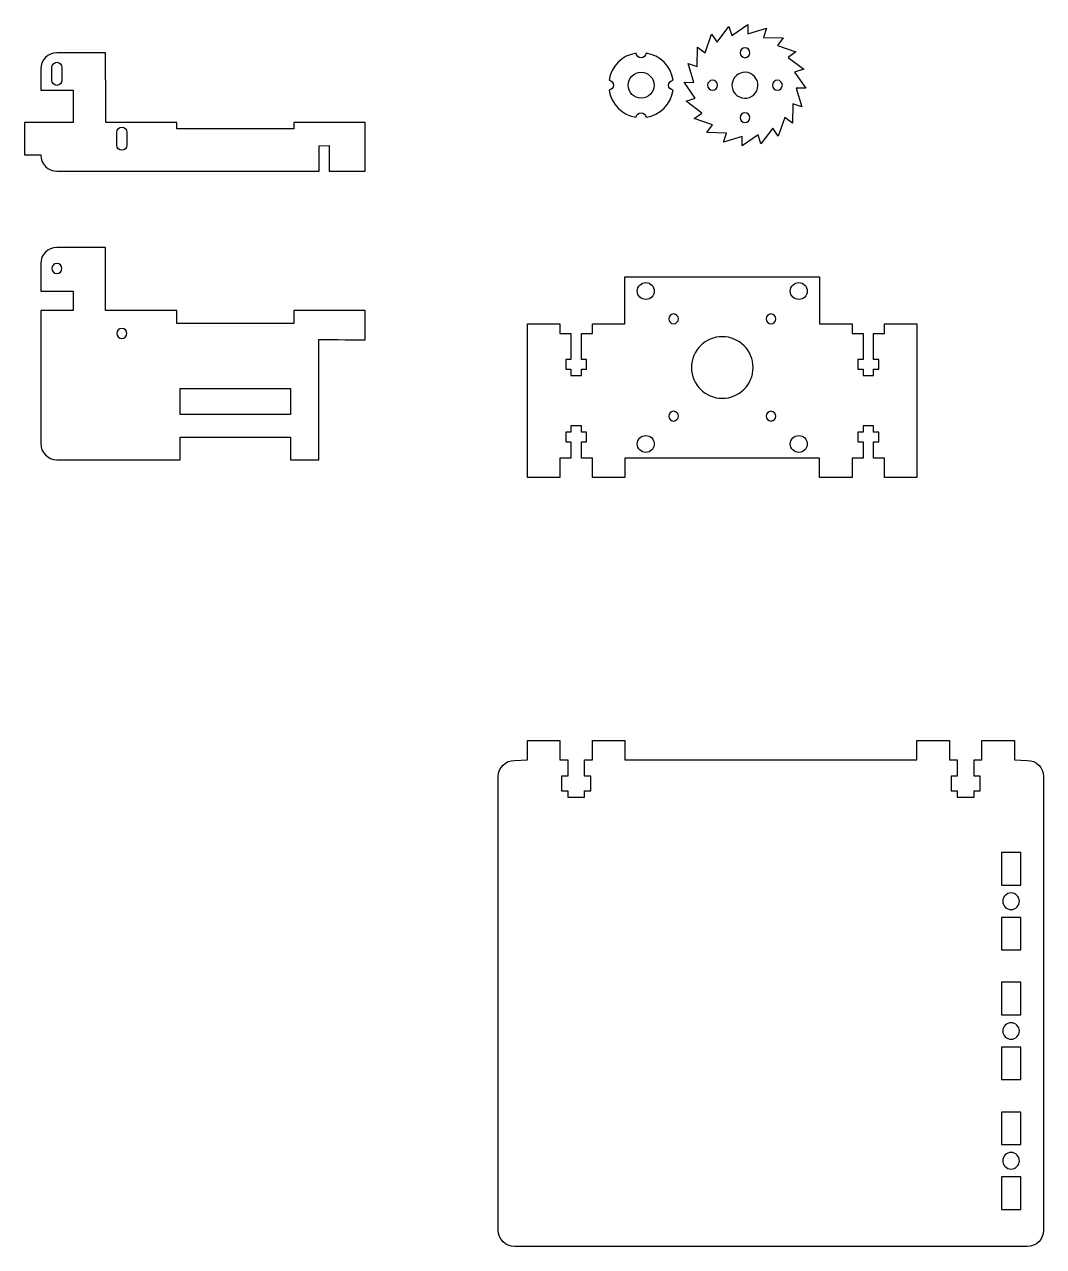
# Model space of a CAD drawing. Extents: x -1020 to 856, y -646 to 1108.
# Drawn here: x -335 to -21, y -646.5 to -269.8 of the extents above; entities that cross this region are included whole.
import ezdxf

# ---------------------------------------------------------------- set-up
doc = ezdxf.new("R2010")
doc.units = 0
doc.header["$MEASUREMENT"] = 0
doc.layers.add('LAYER_1', color=7, linetype='CONTINUOUS')

msp = doc.modelspace()

# ---------------------------------------------------------------- linework, layer by layer
at = {"layer": 'LAYER_1', "color": 250}
msp.add_ellipse((-145, -288.5), major_axis=(0, 4), ratio=1, dxfattribs=at)
at = {"layer": 'LAYER_1', "color": 114}
for centre in [(-143.57, -351.9545), (-96.43, -351.9545), (-143.57, -399.0945), (-96.43, -399.0945)]:
    msp.add_ellipse(centre, major_axis=(0, 2.605), ratio=1, dxfattribs=at)
at = {"layer": 'LAYER_1', "color": 250}
for points, knots in [([(-112.1218, -272.7064), (-112.1218, -272.7064), (-112.0955, -269.7699), (-112.0955, -269.7699), (-112.0955, -269.7699), (-112.0955, -269.7699), (-117.0453, -273.2079), (-117.0453, -273.2079), (-117.0453, -273.2079), (-117.0453, -273.2079), (-117.9277, -270.4071), (-117.9277, -270.4071), (-117.9277, -270.4071), (-117.9277, -270.4071), (-121.5728, -275.2064), (-121.5728, -275.2064), (-121.5728, -275.2064), (-121.5728, -275.2064), (-123.2775, -272.8154), (-123.2775, -272.8154), (-123.2775, -272.8154), (-123.2775, -272.8154), (-125.2611, -278.5062), (-125.2611, -278.5062), (-125.2611, -278.5062), (-125.2611, -278.5062), (-127.6213, -276.759), (-127.6213, -276.759), (-127.6213, -276.759), (-127.6213, -276.759), (-127.7492, -282.7842), (-127.7492, -282.7842), (-127.7492, -282.7842), (-127.7492, -282.7842), (-130.5339, -281.8519), (-130.5339, -281.8519), (-130.5339, -281.8519), (-130.5339, -281.8519), (-128.7936, -287.6217), (-128.7936, -287.6217), (-128.7936, -287.6217), (-128.7936, -287.6217), (-131.7301, -287.5955), (-131.7301, -287.5955), (-131.7301, -287.5955), (-131.7301, -287.5955), (-128.292, -292.5452), (-128.292, -292.5452), (-128.292, -292.5452), (-128.292, -292.5452), (-131.0929, -293.4277), (-131.0929, -293.4277), (-131.0929, -293.4277), (-131.0929, -293.4277), (-126.2935, -297.0728), (-126.2935, -297.0728), (-126.2935, -297.0728), (-126.2935, -297.0728), (-128.6846, -298.7775), (-128.6846, -298.7775), (-128.6846, -298.7775), (-128.6846, -298.7775), (-122.9938, -300.7611), (-122.9938, -300.7611), (-122.9938, -300.7611), (-122.9938, -300.7611), (-124.741, -303.1213), (-124.741, -303.1213), (-124.741, -303.1213), (-124.741, -303.1213), (-118.7158, -303.2492), (-118.7158, -303.2492), (-118.7158, -303.2492), (-118.7158, -303.2492), (-119.6481, -306.0339), (-119.6481, -306.0339), (-119.6481, -306.0339), (-119.6481, -306.0339), (-113.8783, -304.2936), (-113.8783, -304.2936), (-113.8783, -304.2936), (-113.8783, -304.2936), (-113.9045, -307.2301), (-113.9045, -307.2301), (-113.9045, -307.2301), (-113.9045, -307.2301), (-108.9548, -303.792), (-108.9548, -303.792), (-108.9548, -303.792), (-108.9548, -303.792), (-108.0723, -306.5929), (-108.0723, -306.5929), (-108.0723, -306.5929), (-108.0723, -306.5929), (-104.4272, -301.7935), (-104.4272, -301.7935), (-104.4272, -301.7935), (-104.4272, -301.7935), (-102.7225, -304.1846), (-102.7225, -304.1846), (-102.7225, -304.1846), (-102.7225, -304.1846), (-100.7389, -298.4938), (-100.7389, -298.4938), (-100.7389, -298.4938), (-100.7389, -298.4938), (-98.3787, -300.241), (-98.3787, -300.241), (-98.3787, -300.241), (-98.3787, -300.241), (-98.2508, -294.2158), (-98.2508, -294.2158), (-98.2508, -294.2158), (-98.2508, -294.2158), (-95.4661, -295.1481), (-95.4661, -295.1481), (-95.4661, -295.1481), (-95.4661, -295.1481), (-97.2064, -289.3782), (-97.2064, -289.3782), (-97.2064, -289.3782), (-97.2064, -289.3782), (-94.2699, -289.4045), (-94.2699, -289.4045), (-94.2699, -289.4045), (-94.2699, -289.4045), (-97.708, -284.4547), (-97.708, -284.4547), (-97.708, -284.4547), (-97.708, -284.4547), (-94.9071, -283.5723), (-94.9071, -283.5723), (-94.9071, -283.5723), (-94.9071, -283.5723), (-99.7065, -279.9272), (-99.7065, -279.9272), (-99.7065, -279.9272), (-99.7065, -279.9272), (-97.3154, -278.2225), (-97.3154, -278.2225), (-97.3154, -278.2225), (-97.3154, -278.2225), (-103.0062, -276.2388), (-103.0062, -276.2388), (-103.0062, -276.2388), (-103.0062, -276.2388), (-101.259, -273.8787), (-101.259, -273.8787), (-101.259, -273.8787), (-101.259, -273.8787), (-107.2842, -273.7507), (-107.2842, -273.7507), (-107.2842, -273.7507), (-107.2842, -273.7507), (-106.3519, -270.9661), (-106.3519, -270.9661), (-106.3519, -270.9661), (-106.3519, -270.9661), (-112.1218, -272.7064), (-112.1218, -272.7064)], [0, 0, 0, 0, 0.025, 0.025, 0.025, 0.025, 0.05, 0.05, 0.05, 0.05, 0.075, 0.075, 0.075, 0.075, 0.1, 0.1, 0.1, 0.1, 0.125, 0.125, 0.125, 0.125, 0.15, 0.15, 0.15, 0.15, 0.175, 0.175, 0.175, 0.175, 0.2, 0.2, 0.2, 0.2, 0.225, 0.225, 0.225, 0.225, 0.25, 0.25, 0.25, 0.25, 0.275, 0.275, 0.275, 0.275, 0.3, 0.3, 0.3, 0.3, 0.325, 0.325, 0.325, 0.325, 0.35, 0.35, 0.35, 0.35, 0.375, 0.375, 0.375, 0.375, 0.4, 0.4, 0.4, 0.4, 0.425, 0.425, 0.425, 0.425, 0.45, 0.45, 0.45, 0.45, 0.475, 0.475, 0.475, 0.475, 0.5, 0.5, 0.5, 0.5, 0.525, 0.525, 0.525, 0.525, 0.55, 0.55, 0.55, 0.55, 0.575, 0.575, 0.575, 0.575, 0.6, 0.6, 0.6, 0.6, 0.625, 0.625, 0.625, 0.625, 0.65, 0.65, 0.65, 0.65, 0.675, 0.675, 0.675, 0.675, 0.7, 0.7, 0.7, 0.7, 0.725, 0.725, 0.725, 0.725, 0.75, 0.75, 0.75, 0.75, 0.775, 0.775, 0.775, 0.775, 0.8, 0.8, 0.8, 0.8, 0.825, 0.825, 0.825, 0.825, 0.85, 0.85, 0.85, 0.85, 0.875, 0.875, 0.875, 0.875, 0.9, 0.9, 0.9, 0.9, 0.925, 0.925, 0.925, 0.925, 0.95, 0.95, 0.95, 0.95, 0.975, 0.975, 0.975, 0.975, 1, 1, 1, 1]), ([(-143.4793, -278.6149), (-139.1747, -279.272), (-135.7727, -282.6747), (-135.1156, -286.9793), (-135.1156, -286.9793), (-135.9037, -287.0384), (-136.525, -287.6968), (-136.525, -288.5), (-136.525, -288.5), (-136.525, -289.3032), (-135.9037, -289.9616), (-135.1156, -290.0207), (-135.1156, -290.0207), (-135.7727, -294.3253), (-139.1747, -297.728), (-143.4793, -298.3851), (-143.4793, -298.3851), (-143.5381, -297.5966), (-144.1966, -296.975), (-145, -296.975), (-145, -296.975), (-145.8034, -296.975), (-146.4619, -297.5966), (-146.5207, -298.3851), (-146.5207, -298.3851), (-150.8253, -297.728), (-154.2273, -294.3253), (-154.8844, -290.0207), (-154.8844, -290.0207), (-154.0963, -289.9616), (-153.475, -289.3032), (-153.475, -288.5), (-153.475, -288.5), (-153.475, -287.6968), (-154.0963, -287.0384), (-154.8844, -286.9793), (-154.8844, -286.9793), (-154.2273, -282.6747), (-150.8253, -279.272), (-146.5207, -278.6149), (-146.5207, -278.6149), (-146.4619, -279.4034), (-145.8034, -280.025), (-145, -280.025), (-145, -280.025), (-144.1966, -280.025), (-143.5381, -279.4034), (-143.4793, -278.6149)], [0, 0, 0, 0, 0.08333333, 0.08333333, 0.08333333, 0.08333333, 0.16666667, 0.16666667, 0.16666667, 0.16666667, 0.25, 0.25, 0.25, 0.25, 0.33333333, 0.33333333, 0.33333333, 0.33333333, 0.41666667, 0.41666667, 0.41666667, 0.41666667, 0.5, 0.5, 0.5, 0.5, 0.58333333, 0.58333333, 0.58333333, 0.58333333, 0.66666667, 0.66666667, 0.66666667, 0.66666667, 0.75, 0.75, 0.75, 0.75, 0.83333333, 0.83333333, 0.83333333, 0.83333333, 0.91666667, 0.91666667, 0.91666667, 0.91666667, 1, 1, 1, 1]), ([(-113, -276.975), (-112.1579, -276.975), (-111.475, -277.6579), (-111.475, -278.5), (-111.475, -278.5), (-111.475, -279.3421), (-112.1579, -280.025), (-113, -280.025), (-113, -280.025), (-113.8421, -280.025), (-114.525, -279.3421), (-114.525, -278.5), (-114.525, -278.5), (-114.525, -277.6579), (-113.8421, -276.975), (-113, -276.975)], [0, 0, 0, 0, 0.25, 0.25, 0.25, 0.25, 0.5, 0.5, 0.5, 0.5, 0.75, 0.75, 0.75, 0.75, 1, 1, 1, 1]), ([(-113.6257, -284.5492), (-111.4442, -284.2036), (-109.3948, -285.6927), (-109.0492, -287.8742), (-109.0492, -287.8742), (-108.7037, -290.0557), (-110.1928, -292.1051), (-112.3743, -292.4507), (-112.3743, -292.4507), (-114.5558, -292.7962), (-116.6052, -291.3072), (-116.9508, -289.1256), (-116.9508, -289.1256), (-117.2963, -286.9441), (-115.8072, -284.8947), (-113.6257, -284.5492)], [0, 0, 0, 0, 0.25, 0.25, 0.25, 0.25, 0.5, 0.5, 0.5, 0.5, 0.75, 0.75, 0.75, 0.75, 1, 1, 1, 1]), ([(-123, -286.975), (-122.1579, -286.975), (-121.475, -287.6579), (-121.475, -288.5), (-121.475, -288.5), (-121.475, -289.3421), (-122.1579, -290.025), (-123, -290.025), (-123, -290.025), (-123.8421, -290.025), (-124.525, -289.3421), (-124.525, -288.5), (-124.525, -288.5), (-124.525, -287.6579), (-123.8421, -286.975), (-123, -286.975)], [0, 0, 0, 0, 0.25, 0.25, 0.25, 0.25, 0.5, 0.5, 0.5, 0.5, 0.75, 0.75, 0.75, 0.75, 1, 1, 1, 1]), ([(-103, -286.975), (-102.1579, -286.975), (-101.475, -287.6579), (-101.475, -288.5), (-101.475, -288.5), (-101.475, -289.3421), (-102.1579, -290.025), (-103, -290.025), (-103, -290.025), (-103.8421, -290.025), (-104.525, -289.3421), (-104.525, -288.5), (-104.525, -288.5), (-104.525, -287.6579), (-103.8421, -286.975), (-103, -286.975)], [0, 0, 0, 0, 0.25, 0.25, 0.25, 0.25, 0.5, 0.5, 0.5, 0.5, 0.75, 0.75, 0.75, 0.75, 1, 1, 1, 1]), ([(-113, -296.975), (-112.1579, -296.975), (-111.475, -297.6579), (-111.475, -298.5), (-111.475, -298.5), (-111.475, -299.3421), (-112.1579, -300.025), (-113, -300.025), (-113, -300.025), (-113.8421, -300.025), (-114.525, -299.3421), (-114.525, -298.5), (-114.525, -298.5), (-114.525, -297.6579), (-113.8421, -296.975), (-113, -296.975)], [0, 0, 0, 0, 0.25, 0.25, 0.25, 0.25, 0.5, 0.5, 0.5, 0.5, 0.75, 0.75, 0.75, 0.75, 1, 1, 1, 1]), ([(-180, -496.5), (-180, -496.5), (-184, -496.625), (-184, -496.625), (-184, -496.625), (-186.7609, -496.625), (-189, -498.8641), (-189, -501.625), (-189, -501.625), (-189, -501.625), (-189, -641.5), (-189, -641.5), (-189, -641.5), (-189, -644.2609), (-186.7609, -646.5), (-184, -646.5), (-184, -646.5), (-184, -646.5), (-26, -646.5), (-26, -646.5), (-26, -646.5), (-23.2391, -646.5), (-21, -644.2609), (-21, -641.5), (-21, -641.5), (-21, -641.5), (-21, -501.625), (-21, -501.625), (-21, -501.625), (-21, -498.8641), (-23.2391, -496.625), (-26, -496.625), (-26, -496.625), (-26, -496.625), (-30, -496.5), (-30, -496.5), (-30, -496.5), (-30, -496.5), (-30, -490.5), (-30, -490.5), (-30, -490.5), (-30, -490.5), (-40, -490.5), (-40, -490.5), (-40, -490.5), (-40, -490.5), (-40, -496.5), (-40, -496.5), (-40, -496.5), (-40, -496.5), (-42.4, -496.5), (-42.4, -496.5), (-42.4, -496.5), (-42.4, -496.5), (-42.4, -501.5), (-42.4, -501.5), (-42.4, -501.5), (-42.4, -501.5), (-40.5, -501.5), (-40.5, -501.5), (-40.5, -501.5), (-40.5, -501.5), (-40.5, -506), (-40.5, -506), (-40.5, -506), (-40.5, -506), (-42.4, -506), (-42.4, -506), (-42.4, -506), (-42.4, -506), (-42.4, -508), (-42.4, -508), (-42.4, -508), (-42.4, -508), (-47.6, -508), (-47.6, -508), (-47.6, -508), (-47.6, -508), (-47.6, -506), (-47.6, -506), (-47.6, -506), (-47.6, -506), (-49.5, -506), (-49.5, -506), (-49.5, -506), (-49.5, -506), (-49.5, -501.5), (-49.5, -501.5), (-49.5, -501.5), (-49.5, -501.5), (-47.6, -501.5), (-47.6, -501.5), (-47.6, -501.5), (-47.6, -501.5), (-47.6, -496.5), (-47.6, -496.5), (-47.6, -496.5), (-47.6, -496.5), (-50, -496.5), (-50, -496.5), (-50, -496.5), (-50, -496.5), (-50, -490.5), (-50, -490.5), (-50, -490.5), (-50, -490.5), (-60, -490.5), (-60, -490.5), (-60, -490.5), (-60, -490.5), (-60, -496.5), (-60, -496.5), (-60, -496.5), (-60, -496.5), (-65, -496.5), (-65, -496.5), (-65, -496.5), (-65, -496.5), (-145, -496.5), (-145, -496.5), (-145, -496.5), (-145, -496.5), (-150, -496.5), (-150, -496.5), (-150, -496.5), (-150, -496.5), (-150, -490.5), (-150, -490.5), (-150, -490.5), (-150, -490.5), (-160, -490.5), (-160, -490.5), (-160, -490.5), (-160, -490.5), (-160, -496.5), (-160, -496.5), (-160, -496.5), (-160, -496.5), (-162.4, -496.5), (-162.4, -496.5), (-162.4, -496.5), (-162.4, -496.5), (-162.4, -501.5), (-162.4, -501.5), (-162.4, -501.5), (-162.4, -501.5), (-160.5, -501.5), (-160.5, -501.5), (-160.5, -501.5), (-160.5, -501.5), (-160.5, -506), (-160.5, -506), (-160.5, -506), (-160.5, -506), (-162.4, -506), (-162.4, -506), (-162.4, -506), (-162.4, -506), (-162.4, -508), (-162.4, -508), (-162.4, -508), (-162.4, -508), (-167.6, -508), (-167.6, -508), (-167.6, -508), (-167.6, -508), (-167.6, -506), (-167.6, -506), (-167.6, -506), (-167.6, -506), (-169.5, -506), (-169.5, -506), (-169.5, -506), (-169.5, -506), (-169.5, -501.5), (-169.5, -501.5), (-169.5, -501.5), (-169.5, -501.5), (-167.6, -501.5), (-167.6, -501.5), (-167.6, -501.5), (-167.6, -501.5), (-167.6, -496.5), (-167.6, -496.5), (-167.6, -496.5), (-167.6, -496.5), (-170, -496.5), (-170, -496.5), (-170, -496.5), (-170, -496.5), (-170, -490.5), (-170, -490.5), (-170, -490.5), (-170, -490.5), (-180, -490.5), (-180, -490.5), (-180, -490.5), (-180, -490.5), (-180, -496.5), (-180, -496.5)], [0, 0, 0, 0, 0.02, 0.02, 0.02, 0.02, 0.04, 0.04, 0.04, 0.04, 0.06, 0.06, 0.06, 0.06, 0.08, 0.08, 0.08, 0.08, 0.1, 0.1, 0.1, 0.1, 0.12, 0.12, 0.12, 0.12, 0.14, 0.14, 0.14, 0.14, 0.16, 0.16, 0.16, 0.16, 0.18, 0.18, 0.18, 0.18, 0.2, 0.2, 0.2, 0.2, 0.22, 0.22, 0.22, 0.22, 0.24, 0.24, 0.24, 0.24, 0.26, 0.26, 0.26, 0.26, 0.28, 0.28, 0.28, 0.28, 0.3, 0.3, 0.3, 0.3, 0.32, 0.32, 0.32, 0.32, 0.34, 0.34, 0.34, 0.34, 0.36, 0.36, 0.36, 0.36, 0.38, 0.38, 0.38, 0.38, 0.4, 0.4, 0.4, 0.4, 0.42, 0.42, 0.42, 0.42, 0.44, 0.44, 0.44, 0.44, 0.46, 0.46, 0.46, 0.46, 0.48, 0.48, 0.48, 0.48, 0.5, 0.5, 0.5, 0.5, 0.52, 0.52, 0.52, 0.52, 0.54, 0.54, 0.54, 0.54, 0.56, 0.56, 0.56, 0.56, 0.58, 0.58, 0.58, 0.58, 0.6, 0.6, 0.6, 0.6, 0.62, 0.62, 0.62, 0.62, 0.64, 0.64, 0.64, 0.64, 0.66, 0.66, 0.66, 0.66, 0.68, 0.68, 0.68, 0.68, 0.7, 0.7, 0.7, 0.7, 0.72, 0.72, 0.72, 0.72, 0.74, 0.74, 0.74, 0.74, 0.76, 0.76, 0.76, 0.76, 0.78, 0.78, 0.78, 0.78, 0.8, 0.8, 0.8, 0.8, 0.82, 0.82, 0.82, 0.82, 0.84, 0.84, 0.84, 0.84, 0.86, 0.86, 0.86, 0.86, 0.88, 0.88, 0.88, 0.88, 0.9, 0.9, 0.9, 0.9, 0.92, 0.92, 0.92, 0.92, 0.94, 0.94, 0.94, 0.94, 0.96, 0.96, 0.96, 0.96, 0.98, 0.98, 0.98, 0.98, 1, 1, 1, 1]), ([(-28, -525.05), (-28, -525.05), (-28, -535.05), (-28, -535.05), (-28, -535.05), (-28, -535.05), (-34, -535.05), (-34, -535.05), (-34, -535.05), (-34, -535.05), (-34, -525.05), (-34, -525.05), (-34, -525.05), (-34, -525.05), (-28, -525.05), (-28, -525.05)], [0, 0, 0, 0, 0.25, 0.25, 0.25, 0.25, 0.5, 0.5, 0.5, 0.5, 0.75, 0.75, 0.75, 0.75, 1, 1, 1, 1]), ([(-28.45, -540.05), (-28.45, -541.4581), (-29.5919, -542.6), (-31, -542.6), (-31, -542.6), (-32.4081, -542.6), (-33.55, -541.4581), (-33.55, -540.05), (-33.55, -540.05), (-33.55, -538.6419), (-32.4081, -537.5), (-31, -537.5), (-31, -537.5), (-29.5919, -537.5), (-28.45, -538.6419), (-28.45, -540.05)], [0, 0, 0, 0, 0.25, 0.25, 0.25, 0.25, 0.5, 0.5, 0.5, 0.5, 0.75, 0.75, 0.75, 0.75, 1, 1, 1, 1]), ([(-28, -545.05), (-28, -545.05), (-28, -555.05), (-28, -555.05), (-28, -555.05), (-28, -555.05), (-34, -555.05), (-34, -555.05), (-34, -555.05), (-34, -555.05), (-34, -545.05), (-34, -545.05), (-34, -545.05), (-34, -545.05), (-28, -545.05), (-28, -545.05)], [0, 0, 0, 0, 0.25, 0.25, 0.25, 0.25, 0.5, 0.5, 0.5, 0.5, 0.75, 0.75, 0.75, 0.75, 1, 1, 1, 1]), ([(-28, -565.05), (-28, -565.05), (-28, -575.05), (-28, -575.05), (-28, -575.05), (-28, -575.05), (-34, -575.05), (-34, -575.05), (-34, -575.05), (-34, -575.05), (-34, -565.05), (-34, -565.05), (-34, -565.05), (-34, -565.05), (-28, -565.05), (-28, -565.05)], [0, 0, 0, 0, 0.25, 0.25, 0.25, 0.25, 0.5, 0.5, 0.5, 0.5, 0.75, 0.75, 0.75, 0.75, 1, 1, 1, 1]), ([(-28.45, -580.05), (-28.45, -581.4581), (-29.5919, -582.6), (-31, -582.6), (-31, -582.6), (-32.4081, -582.6), (-33.55, -581.4581), (-33.55, -580.05), (-33.55, -580.05), (-33.55, -578.6419), (-32.4081, -577.5), (-31, -577.5), (-31, -577.5), (-29.5919, -577.5), (-28.45, -578.6419), (-28.45, -580.05)], [0, 0, 0, 0, 0.25, 0.25, 0.25, 0.25, 0.5, 0.5, 0.5, 0.5, 0.75, 0.75, 0.75, 0.75, 1, 1, 1, 1]), ([(-28, -585.05), (-28, -585.05), (-28, -595.05), (-28, -595.05), (-28, -595.05), (-28, -595.05), (-34, -595.05), (-34, -595.05), (-34, -595.05), (-34, -595.05), (-34, -585.05), (-34, -585.05), (-34, -585.05), (-34, -585.05), (-28, -585.05), (-28, -585.05)], [0, 0, 0, 0, 0.25, 0.25, 0.25, 0.25, 0.5, 0.5, 0.5, 0.5, 0.75, 0.75, 0.75, 0.75, 1, 1, 1, 1]), ([(-28, -605.05), (-28, -605.05), (-28, -615.05), (-28, -615.05), (-28, -615.05), (-28, -615.05), (-34, -615.05), (-34, -615.05), (-34, -615.05), (-34, -615.05), (-34, -605.05), (-34, -605.05), (-34, -605.05), (-34, -605.05), (-28, -605.05), (-28, -605.05)], [0, 0, 0, 0, 0.25, 0.25, 0.25, 0.25, 0.5, 0.5, 0.5, 0.5, 0.75, 0.75, 0.75, 0.75, 1, 1, 1, 1]), ([(-28.45, -620.05), (-28.45, -621.4581), (-29.5919, -622.6), (-31, -622.6), (-31, -622.6), (-32.4081, -622.6), (-33.55, -621.4581), (-33.55, -620.05), (-33.55, -620.05), (-33.55, -618.6419), (-32.4081, -617.5), (-31, -617.5), (-31, -617.5), (-29.5919, -617.5), (-28.45, -618.6419), (-28.45, -620.05)], [0, 0, 0, 0, 0.25, 0.25, 0.25, 0.25, 0.5, 0.5, 0.5, 0.5, 0.75, 0.75, 0.75, 0.75, 1, 1, 1, 1]), ([(-28, -625.05), (-28, -625.05), (-28, -635.05), (-28, -635.05), (-28, -635.05), (-28, -635.05), (-34, -635.05), (-34, -635.05), (-34, -635.05), (-34, -635.05), (-34, -625.05), (-34, -625.05), (-34, -625.05), (-34, -625.05), (-28, -625.05), (-28, -625.05)], [0, 0, 0, 0, 0.25, 0.25, 0.25, 0.25, 0.5, 0.5, 0.5, 0.5, 0.75, 0.75, 0.75, 0.75, 1, 1, 1, 1])]:
    msp.add_open_spline(points, degree=3, knots=knots, dxfattribs=at)
at = {"layer": 'LAYER_1', "color": 114}
for points, knots in [([(-230, -314.9821), (-230, -314.9821), (-241.1511, -314.9688), (-241.1511, -314.9688), (-241.1511, -314.9688), (-241.1511, -314.9688), (-241.1511, -307.1054), (-241.1511, -307.1054), (-241.1511, -307.1054), (-241.1511, -307.1054), (-244.1511, -307.1692), (-244.1511, -307.1692), (-244.1511, -307.1692), (-244.1511, -307.1692), (-244.1511, -314.9688), (-244.1511, -314.9688), (-244.1511, -314.9688), (-244.1511, -314.9688), (-324.9869, -315), (-324.9869, -315), (-324.9869, -315), (-327.755, -315), (-330, -312.7551), (-330, -309.987), (-330, -309.987), (-330, -309.987), (-335, -309.987), (-335, -309.987), (-335, -309.987), (-335, -309.987), (-335, -300.0157), (-335, -300.0157), (-335, -300.0157), (-335, -300.0157), (-329.964, -300.0157), (-329.964, -300.0157), (-329.964, -300.0157), (-329.964, -300.0157), (-330, -300), (-330, -300), (-330, -300), (-330, -300), (-320, -300), (-320, -300), (-320, -300), (-320, -300), (-320, -290), (-320, -290), (-320, -290), (-320, -290), (-330, -290), (-330, -290), (-330, -290), (-330, -290), (-330, -283.5), (-330, -283.5), (-330, -283.5), (-330, -280.7391), (-327.7609, -278.5), (-325, -278.5), (-325, -278.5), (-325, -278.5), (-310, -278.5), (-310, -278.5), (-310, -278.5), (-310, -278.5), (-310, -286.8751), (-310, -286.8751), (-310, -286.8751), (-310, -286.8751), (-309.9739, -286.8751), (-309.9739, -286.8751), (-309.9739, -286.8751), (-309.9739, -286.8751), (-309.9739, -300), (-309.9739, -300), (-309.9739, -300), (-309.9739, -300), (-288, -300), (-288, -300), (-288, -300), (-288, -300), (-288, -302), (-288, -302), (-288, -302), (-277.5311, -302), (-262.4748, -302), (-252, -302), (-252, -302), (-252, -302), (-252, -300.0052), (-252, -300.0052), (-252, -300.0052), (-252, -300.0052), (-252, -300), (-252, -300), (-252, -300), (-252, -300), (-230.0261, -300), (-230.0261, -300), (-230.0261, -300), (-230.0261, -300), (-230, -314.9821), (-230, -314.9821)], [0, 0, 0, 0, 0.03846154, 0.03846154, 0.03846154, 0.03846154, 0.07692308, 0.07692308, 0.07692308, 0.07692308, 0.11538462, 0.11538462, 0.11538462, 0.11538462, 0.15384615, 0.15384615, 0.15384615, 0.15384615, 0.19230769, 0.19230769, 0.19230769, 0.19230769, 0.23076923, 0.23076923, 0.23076923, 0.23076923, 0.26923077, 0.26923077, 0.26923077, 0.26923077, 0.30769231, 0.30769231, 0.30769231, 0.30769231, 0.34615385, 0.34615385, 0.34615385, 0.34615385, 0.38461538, 0.38461538, 0.38461538, 0.38461538, 0.42307692, 0.42307692, 0.42307692, 0.42307692, 0.46153846, 0.46153846, 0.46153846, 0.46153846, 0.5, 0.5, 0.5, 0.5, 0.53846154, 0.53846154, 0.53846154, 0.53846154, 0.57692308, 0.57692308, 0.57692308, 0.57692308, 0.61538462, 0.61538462, 0.61538462, 0.61538462, 0.65384615, 0.65384615, 0.65384615, 0.65384615, 0.69230769, 0.69230769, 0.69230769, 0.69230769, 0.73076923, 0.73076923, 0.73076923, 0.73076923, 0.76923077, 0.76923077, 0.76923077, 0.76923077, 0.80769231, 0.80769231, 0.80769231, 0.80769231, 0.84615385, 0.84615385, 0.84615385, 0.84615385, 0.88461538, 0.88461538, 0.88461538, 0.88461538, 0.92307692, 0.92307692, 0.92307692, 0.92307692, 0.96153846, 0.96153846, 0.96153846, 0.96153846, 1, 1, 1, 1]), ([(-323.45, -283), (-323.45, -282.1441), (-324.1441, -281.45), (-325, -281.45), (-325, -281.45), (-325.8559, -281.45), (-326.55, -282.1441), (-326.55, -283), (-326.55, -283), (-326.55, -283), (-326.55, -287), (-326.55, -287), (-326.55, -287), (-326.55, -287.8559), (-325.8559, -288.55), (-325, -288.55), (-325, -288.55), (-324.1441, -288.55), (-323.45, -287.8559), (-323.45, -287), (-323.45, -287), (-323.45, -287), (-323.45, -283), (-323.45, -283)], [0, 0, 0, 0, 0.16666667, 0.16666667, 0.16666667, 0.16666667, 0.33333333, 0.33333333, 0.33333333, 0.33333333, 0.5, 0.5, 0.5, 0.5, 0.66666667, 0.66666667, 0.66666667, 0.66666667, 0.83333333, 0.83333333, 0.83333333, 0.83333333, 1, 1, 1, 1]), ([(-303.45, -303), (-303.45, -302.1441), (-304.1441, -301.45), (-305, -301.45), (-305, -301.45), (-305.8559, -301.45), (-306.55, -302.1441), (-306.55, -303), (-306.55, -303), (-306.55, -303), (-306.55, -307), (-306.55, -307), (-306.55, -307), (-306.55, -307.8559), (-305.8559, -308.55), (-305, -308.55), (-305, -308.55), (-304.1441, -308.55), (-303.45, -307.8559), (-303.45, -307), (-303.45, -307), (-303.45, -307), (-303.45, -303), (-303.45, -303)], [0, 0, 0, 0, 0.16666667, 0.16666667, 0.16666667, 0.16666667, 0.33333333, 0.33333333, 0.33333333, 0.33333333, 0.5, 0.5, 0.5, 0.5, 0.66666667, 0.66666667, 0.66666667, 0.66666667, 0.83333333, 0.83333333, 0.83333333, 0.83333333, 1, 1, 1, 1]), ([(-150, -403.4755), (-150, -403.4755), (-90, -403.4755), (-90, -403.4755), (-90, -403.4755), (-90, -403.4755), (-90, -409.4755), (-90, -409.4755), (-90, -409.4755), (-90, -409.4755), (-80, -409.4755), (-80, -409.4755), (-80, -409.4755), (-80, -409.4755), (-80, -403.4755), (-80, -403.4755), (-80, -403.4755), (-80, -403.4755), (-76.6, -403.4755), (-76.6, -403.4755), (-76.6, -403.4755), (-76.6, -403.4755), (-76.6, -398.4755), (-76.6, -398.4755), (-76.6, -398.4755), (-76.6, -398.4755), (-78.2, -398.4755), (-78.2, -398.4755), (-78.2, -398.4755), (-78.2, -398.4755), (-78.2, -395.4755), (-78.2, -395.4755), (-78.2, -395.4755), (-78.2, -395.4755), (-76.6, -395.4755), (-76.6, -395.4755), (-76.6, -395.4755), (-76.6, -395.4755), (-76.6, -393.4755), (-76.6, -393.4755), (-76.6, -393.4755), (-76.6, -393.4755), (-73.4, -393.4755), (-73.4, -393.4755), (-73.4, -393.4755), (-73.4, -393.4755), (-73.4, -395.4755), (-73.4, -395.4755), (-73.4, -395.4755), (-73.4, -395.4755), (-71.8, -395.4755), (-71.8, -395.4755), (-71.8, -395.4755), (-71.8, -395.4755), (-71.8, -398.4755), (-71.8, -398.4755), (-71.8, -398.4755), (-71.8, -398.4755), (-73.4, -398.4755), (-73.4, -398.4755), (-73.4, -398.4755), (-73.4, -398.4755), (-73.4, -403.4755), (-73.4, -403.4755), (-73.4, -403.4755), (-73.4, -403.4755), (-70, -403.4755), (-70, -403.4755), (-70, -403.4755), (-70, -403.4755), (-70, -409.4755), (-70, -409.4755), (-70, -409.4755), (-70, -409.4755), (-60, -409.4755), (-60, -409.4755), (-60, -409.4755), (-60, -394.6586), (-60, -379.8414), (-60, -365.0245), (-60, -365.0245), (-60, -365.0245), (-60, -365.0245), (-60, -365.0245), (-60, -365.0245), (-60, -365.0245), (-60, -362.0245), (-60, -362.0245), (-60, -362.0245), (-65.3771, -362.0245), (-63.3245, -362.0245), (-70, -362.0245), (-70, -362.0245), (-70, -362.0245), (-70, -365.0245), (-70, -365.0245), (-70, -365.0245), (-70, -365.0245), (-73.4, -365.0245), (-73.4, -365.0245), (-73.4, -365.0245), (-73.4, -365.0245), (-73.4, -373.0245), (-73.4, -373.0245), (-73.4, -373.0245), (-73.4, -373.0245), (-71.8, -373.0245), (-71.8, -373.0245), (-71.8, -373.0245), (-71.8, -373.0245), (-71.8, -376.0245), (-71.8, -376.0245), (-71.8, -376.0245), (-71.8, -376.0245), (-73.4, -376.0245), (-73.4, -376.0245), (-73.4, -376.0245), (-73.4, -376.0245), (-73.4, -378.0245), (-73.4, -378.0245), (-73.4, -378.0245), (-73.4, -378.0245), (-76.6, -378.0245), (-76.6, -378.0245), (-76.6, -378.0245), (-76.6, -378.0245), (-76.6, -376.0245), (-76.6, -376.0245), (-76.6, -376.0245), (-76.6, -376.0245), (-78.2, -376.0245), (-78.2, -376.0245), (-78.2, -376.0245), (-78.2, -376.0245), (-78.2, -373.0245), (-78.2, -373.0245), (-78.2, -373.0245), (-78.2, -373.0245), (-76.6, -373.0245), (-76.6, -373.0245), (-76.6, -373.0245), (-76.6, -373.0245), (-76.6, -365.0245), (-76.6, -365.0245), (-76.6, -365.0245), (-76.6, -365.0245), (-80, -365.0245), (-80, -365.0245), (-80, -365.0245), (-80, -365.0245), (-80, -362.0245), (-80, -362.0245), (-80, -362.0245), (-80, -362.0245), (-90, -362.0245), (-90, -362.0245), (-90, -362.0245), (-90, -362.0245), (-90, -347.5245), (-90, -347.5245), (-90, -347.5245), (-90, -347.5245), (-150, -347.5245), (-150, -347.5245), (-150, -347.5245), (-150, -347.5245), (-150, -362.0245), (-150, -362.0245), (-150, -362.0245), (-150, -362.0245), (-160, -362.0245), (-160, -362.0245), (-160, -362.0245), (-160, -362.0245), (-160, -365.0245), (-160, -365.0245), (-160, -365.0245), (-160, -365.0245), (-163.4, -365.0245), (-163.4, -365.0245), (-163.4, -365.0245), (-163.4, -365.0245), (-163.4, -373.0245), (-163.4, -373.0245), (-163.4, -373.0245), (-163.4, -373.0245), (-161.8, -373.0245), (-161.8, -373.0245), (-161.8, -373.0245), (-161.8, -373.0245), (-161.8, -376.0245), (-161.8, -376.0245), (-161.8, -376.0245), (-161.8, -376.0245), (-163.4, -376.0245), (-163.4, -376.0245), (-163.4, -376.0245), (-163.4, -376.0245), (-163.4, -378.0245), (-163.4, -378.0245), (-163.4, -378.0245), (-163.4, -378.0245), (-166.6, -378.0245), (-166.6, -378.0245), (-166.6, -378.0245), (-166.6, -378.0245), (-166.6, -376.0245), (-166.6, -376.0245), (-166.6, -376.0245), (-166.6, -376.0245), (-168.2, -376.0245), (-168.2, -376.0245), (-168.2, -376.0245), (-168.2, -376.0245), (-168.2, -373.0245), (-168.2, -373.0245), (-168.2, -373.0245), (-168.2, -373.0245), (-166.6, -373.0245), (-166.6, -373.0245), (-166.6, -373.0245), (-166.6, -373.0245), (-166.6, -365.0245), (-166.6, -365.0245), (-166.6, -365.0245), (-166.6, -365.0245), (-170, -365.0245), (-170, -365.0245), (-170, -365.0245), (-170, -365.0245), (-170, -362.0245), (-170, -362.0245), (-170, -362.0245), (-170, -362.0245), (-180, -362.0245), (-180, -362.0245), (-180, -362.0245), (-180, -362.0245), (-180, -365.0245), (-180, -365.0245), (-180, -365.0245), (-180, -379.8414), (-180, -394.6586), (-180, -409.4755), (-180, -409.4755), (-180, -409.4755), (-170, -409.4755), (-170, -409.4755), (-170, -409.4755), (-170, -409.4755), (-170, -403.4755), (-170, -403.4755), (-170, -403.4755), (-170, -403.4755), (-166.6, -403.4755), (-166.6, -403.4755), (-166.6, -403.4755), (-166.6, -403.4755), (-166.6, -398.4755), (-166.6, -398.4755), (-166.6, -398.4755), (-166.6, -398.4755), (-168.2, -398.4755), (-168.2, -398.4755), (-168.2, -398.4755), (-168.2, -398.4755), (-168.2, -395.4755), (-168.2, -395.4755), (-168.2, -395.4755), (-168.2, -395.4755), (-166.6, -395.4755), (-166.6, -395.4755), (-166.6, -395.4755), (-166.6, -395.4755), (-166.6, -393.4755), (-166.6, -393.4755), (-166.6, -393.4755), (-166.6, -393.4755), (-163.4, -393.4755), (-163.4, -393.4755), (-163.4, -393.4755), (-163.4, -393.4755), (-163.4, -395.4755), (-163.4, -395.4755), (-163.4, -395.4755), (-163.4, -395.4755), (-161.8, -395.4755), (-161.8, -395.4755), (-161.8, -395.4755), (-161.8, -395.4755), (-161.8, -398.4755), (-161.8, -398.4755), (-161.8, -398.4755), (-161.8, -398.4755), (-163.4, -398.4755), (-163.4, -398.4755), (-163.4, -398.4755), (-163.4, -398.4755), (-163.4, -403.4755), (-163.4, -403.4755), (-163.4, -403.4755), (-163.4, -403.4755), (-160, -403.4755), (-160, -403.4755), (-160, -403.4755), (-160, -403.4755), (-160, -409.4755), (-160, -409.4755), (-160, -409.4755), (-160, -409.4755), (-150, -409.4755), (-150, -409.4755), (-150, -409.4755), (-150, -409.4755), (-150, -403.4755), (-150, -403.4755)], [0, 0, 0, 0, 0.01265823, 0.01265823, 0.01265823, 0.01265823, 0.02531646, 0.02531646, 0.02531646, 0.02531646, 0.03797468, 0.03797468, 0.03797468, 0.03797468, 0.05063291, 0.05063291, 0.05063291, 0.05063291, 0.06329114, 0.06329114, 0.06329114, 0.06329114, 0.07594937, 0.07594937, 0.07594937, 0.07594937, 0.08860759, 0.08860759, 0.08860759, 0.08860759, 0.10126582, 0.10126582, 0.10126582, 0.10126582, 0.11392405, 0.11392405, 0.11392405, 0.11392405, 0.12658228, 0.12658228, 0.12658228, 0.12658228, 0.13924051, 0.13924051, 0.13924051, 0.13924051, 0.15189873, 0.15189873, 0.15189873, 0.15189873, 0.16455696, 0.16455696, 0.16455696, 0.16455696, 0.17721519, 0.17721519, 0.17721519, 0.17721519, 0.18987342, 0.18987342, 0.18987342, 0.18987342, 0.20253165, 0.20253165, 0.20253165, 0.20253165, 0.21518987, 0.21518987, 0.21518987, 0.21518987, 0.2278481, 0.2278481, 0.2278481, 0.2278481, 0.24050633, 0.24050633, 0.24050633, 0.24050633, 0.25316456, 0.25316456, 0.25316456, 0.25316456, 0.26582278, 0.26582278, 0.26582278, 0.26582278, 0.27848101, 0.27848101, 0.27848101, 0.27848101, 0.29113924, 0.29113924, 0.29113924, 0.29113924, 0.30379747, 0.30379747, 0.30379747, 0.30379747, 0.3164557, 0.3164557, 0.3164557, 0.3164557, 0.32911392, 0.32911392, 0.32911392, 0.32911392, 0.34177215, 0.34177215, 0.34177215, 0.34177215, 0.35443038, 0.35443038, 0.35443038, 0.35443038, 0.36708861, 0.36708861, 0.36708861, 0.36708861, 0.37974684, 0.37974684, 0.37974684, 0.37974684, 0.39240506, 0.39240506, 0.39240506, 0.39240506, 0.40506329, 0.40506329, 0.40506329, 0.40506329, 0.41772152, 0.41772152, 0.41772152, 0.41772152, 0.43037975, 0.43037975, 0.43037975, 0.43037975, 0.44303797, 0.44303797, 0.44303797, 0.44303797, 0.4556962, 0.4556962, 0.4556962, 0.4556962, 0.46835443, 0.46835443, 0.46835443, 0.46835443, 0.48101266, 0.48101266, 0.48101266, 0.48101266, 0.49367089, 0.49367089, 0.49367089, 0.49367089, 0.50632911, 0.50632911, 0.50632911, 0.50632911, 0.51898734, 0.51898734, 0.51898734, 0.51898734, 0.53164557, 0.53164557, 0.53164557, 0.53164557, 0.5443038, 0.5443038, 0.5443038, 0.5443038, 0.55696203, 0.55696203, 0.55696203, 0.55696203, 0.56962025, 0.56962025, 0.56962025, 0.56962025, 0.58227848, 0.58227848, 0.58227848, 0.58227848, 0.59493671, 0.59493671, 0.59493671, 0.59493671, 0.60759494, 0.60759494, 0.60759494, 0.60759494, 0.62025316, 0.62025316, 0.62025316, 0.62025316, 0.63291139, 0.63291139, 0.63291139, 0.63291139, 0.64556962, 0.64556962, 0.64556962, 0.64556962, 0.65822785, 0.65822785, 0.65822785, 0.65822785, 0.67088608, 0.67088608, 0.67088608, 0.67088608, 0.6835443, 0.6835443, 0.6835443, 0.6835443, 0.69620253, 0.69620253, 0.69620253, 0.69620253, 0.70886076, 0.70886076, 0.70886076, 0.70886076, 0.72151899, 0.72151899, 0.72151899, 0.72151899, 0.73417722, 0.73417722, 0.73417722, 0.73417722, 0.74683544, 0.74683544, 0.74683544, 0.74683544, 0.75949367, 0.75949367, 0.75949367, 0.75949367, 0.7721519, 0.7721519, 0.7721519, 0.7721519, 0.78481013, 0.78481013, 0.78481013, 0.78481013, 0.79746835, 0.79746835, 0.79746835, 0.79746835, 0.81012658, 0.81012658, 0.81012658, 0.81012658, 0.82278481, 0.82278481, 0.82278481, 0.82278481, 0.83544304, 0.83544304, 0.83544304, 0.83544304, 0.84810127, 0.84810127, 0.84810127, 0.84810127, 0.86075949, 0.86075949, 0.86075949, 0.86075949, 0.87341772, 0.87341772, 0.87341772, 0.87341772, 0.88607595, 0.88607595, 0.88607595, 0.88607595, 0.89873418, 0.89873418, 0.89873418, 0.89873418, 0.91139241, 0.91139241, 0.91139241, 0.91139241, 0.92405063, 0.92405063, 0.92405063, 0.92405063, 0.93670886, 0.93670886, 0.93670886, 0.93670886, 0.94936709, 0.94936709, 0.94936709, 0.94936709, 0.96202532, 0.96202532, 0.96202532, 0.96202532, 0.97468354, 0.97468354, 0.97468354, 0.97468354, 0.98734177, 0.98734177, 0.98734177, 0.98734177, 1, 1, 1, 1]), ([(-135, -359.0245), (-134.1717, -359.0245), (-133.5, -359.6962), (-133.5, -360.5245), (-133.5, -360.5245), (-133.5, -361.3528), (-134.1717, -362.0245), (-135, -362.0245), (-135, -362.0245), (-135.8283, -362.0245), (-136.5, -361.3528), (-136.5, -360.5245), (-136.5, -360.5245), (-136.5, -359.6962), (-135.8283, -359.0245), (-135, -359.0245)], [0, 0, 0, 0, 0.25, 0.25, 0.25, 0.25, 0.5, 0.5, 0.5, 0.5, 0.75, 0.75, 0.75, 0.75, 1, 1, 1, 1]), ([(-105, -359.0245), (-104.1717, -359.0245), (-103.5, -359.6962), (-103.5, -360.5245), (-103.5, -360.5245), (-103.5, -361.3528), (-104.1717, -362.0245), (-105, -362.0245), (-105, -362.0245), (-105.8283, -362.0245), (-106.5, -361.3528), (-106.5, -360.5245), (-106.5, -360.5245), (-106.5, -359.6962), (-105.8283, -359.0245), (-105, -359.0245)], [0, 0, 0, 0, 0.25, 0.25, 0.25, 0.25, 0.5, 0.5, 0.5, 0.5, 0.75, 0.75, 0.75, 0.75, 1, 1, 1, 1]), ([(-120, -366.0245), (-114.7542, -366.0245), (-110.5, -370.2787), (-110.5, -375.5245), (-110.5, -375.5245), (-110.5, -380.7703), (-114.7542, -385.0245), (-120, -385.0245), (-120, -385.0245), (-125.2458, -385.0245), (-129.5, -380.7703), (-129.5, -375.5245), (-129.5, -375.5245), (-129.5, -370.2787), (-125.2458, -366.0245), (-120, -366.0245)], [0, 0, 0, 0, 0.25, 0.25, 0.25, 0.25, 0.5, 0.5, 0.5, 0.5, 0.75, 0.75, 0.75, 0.75, 1, 1, 1, 1]), ([(-135, -389.0245), (-134.1717, -389.0245), (-133.5, -389.6962), (-133.5, -390.5245), (-133.5, -390.5245), (-133.5, -391.3528), (-134.1717, -392.0245), (-135, -392.0245), (-135, -392.0245), (-135.8283, -392.0245), (-136.5, -391.3528), (-136.5, -390.5245), (-136.5, -390.5245), (-136.5, -389.6962), (-135.8283, -389.0245), (-135, -389.0245)], [0, 0, 0, 0, 0.25, 0.25, 0.25, 0.25, 0.5, 0.5, 0.5, 0.5, 0.75, 0.75, 0.75, 0.75, 1, 1, 1, 1]), ([(-105, -389.0245), (-104.1717, -389.0245), (-103.5, -389.6962), (-103.5, -390.5245), (-103.5, -390.5245), (-103.5, -391.3528), (-104.1717, -392.0245), (-105, -392.0245), (-105, -392.0245), (-105.8283, -392.0245), (-106.5, -391.3528), (-106.5, -390.5245), (-106.5, -390.5245), (-106.5, -389.6962), (-105.8283, -389.0245), (-105, -389.0245)], [0, 0, 0, 0, 0.25, 0.25, 0.25, 0.25, 0.5, 0.5, 0.5, 0.5, 0.75, 0.75, 0.75, 0.75, 1, 1, 1, 1])]:
    msp.add_open_spline(points, degree=3, knots=knots, dxfattribs=at)
at = {"layer": 'LAYER_1', "color": 30}
for points, knots in [([(-230, -367), (-230, -367), (-236.1966, -367), (-236.1966, -367), (-236.1966, -367), (-236.1966, -367), (-238.368, -366.8905), (-238.368, -366.8905), (-238.368, -366.8905), (-238.368, -366.8905), (-244.25, -366.875), (-244.25, -366.875), (-244.25, -366.875), (-244.25, -366.875), (-244.25, -403.9375), (-244.25, -403.9375), (-244.25, -403.9375), (-244.25, -403.9375), (-252.9757, -403.9375), (-252.9757, -403.9375), (-252.9757, -403.9375), (-252.9757, -403.9375), (-252.9757, -397), (-252.9757, -397), (-252.9757, -397), (-252.9757, -397), (-262.3035, -397), (-262.3035, -397), (-262.3035, -397), (-262.3035, -397), (-267.6966, -397), (-267.6966, -397), (-267.6966, -397), (-267.6966, -397), (-287.0243, -397), (-287.0243, -397), (-287.0243, -397), (-287.0243, -397), (-287.0243, -403.9375), (-287.0243, -403.9375), (-287.0243, -403.9375), (-287.0243, -403.9375), (-325, -403.9375), (-325, -403.9375), (-325, -403.9375), (-327.7609, -403.9375), (-330, -401.6984), (-330, -398.9375), (-330, -398.9375), (-330, -398.9375), (-330, -358), (-330, -358), (-330, -358), (-330, -358), (-320, -358), (-320, -358), (-320, -358), (-320, -358), (-320, -352), (-320, -352), (-320, -352), (-320, -352), (-330, -352), (-330, -352), (-330, -352), (-330, -352), (-330, -343.5), (-330, -343.5), (-330, -343.5), (-330, -340.7391), (-327.7609, -338.5), (-325, -338.5), (-325, -338.5), (-325, -338.5), (-310, -338.5), (-310, -338.5), (-310, -338.5), (-310, -338.5), (-310, -346.8125), (-310, -346.8125), (-310, -346.8125), (-310, -346.8125), (-310, -352), (-310, -352), (-310, -352), (-310, -352), (-310, -352), (-310, -352), (-310, -352), (-310, -352), (-310, -358), (-310, -358), (-310, -358), (-310, -358), (-288, -358), (-288, -358), (-288, -358), (-288, -358), (-288, -362), (-288, -362), (-288, -362), (-288, -362), (-287.5062, -362), (-287.5062, -362), (-287.5062, -362), (-287.5062, -362), (-287.4045, -362), (-287.4045, -362), (-287.4045, -362), (-276.1033, -362), (-264.802, -362), (-253.5008, -362), (-253.5008, -362), (-253.5008, -362), (-253.1879, -362), (-253.1879, -362), (-253.1879, -362), (-253.1879, -362), (-252.9941, -362), (-252.9941, -362), (-252.9941, -362), (-252.9941, -362), (-252.5955, -362), (-252.5955, -362), (-252.5955, -362), (-252.5955, -362), (-252.4938, -362), (-252.4938, -362), (-252.4938, -362), (-252.4938, -362), (-252, -362), (-252, -362), (-252, -362), (-252, -362), (-252, -358), (-252, -358), (-252, -358), (-252, -358), (-230, -358), (-230, -358), (-230, -358), (-230, -358), (-230, -367), (-230, -367)], [0, 0, 0, 0, 0.02777778, 0.02777778, 0.02777778, 0.02777778, 0.05555556, 0.05555556, 0.05555556, 0.05555556, 0.08333333, 0.08333333, 0.08333333, 0.08333333, 0.11111111, 0.11111111, 0.11111111, 0.11111111, 0.13888889, 0.13888889, 0.13888889, 0.13888889, 0.16666667, 0.16666667, 0.16666667, 0.16666667, 0.19444444, 0.19444444, 0.19444444, 0.19444444, 0.22222222, 0.22222222, 0.22222222, 0.22222222, 0.25, 0.25, 0.25, 0.25, 0.27777778, 0.27777778, 0.27777778, 0.27777778, 0.30555556, 0.30555556, 0.30555556, 0.30555556, 0.33333333, 0.33333333, 0.33333333, 0.33333333, 0.36111111, 0.36111111, 0.36111111, 0.36111111, 0.38888889, 0.38888889, 0.38888889, 0.38888889, 0.41666667, 0.41666667, 0.41666667, 0.41666667, 0.44444444, 0.44444444, 0.44444444, 0.44444444, 0.47222222, 0.47222222, 0.47222222, 0.47222222, 0.5, 0.5, 0.5, 0.5, 0.52777778, 0.52777778, 0.52777778, 0.52777778, 0.55555556, 0.55555556, 0.55555556, 0.55555556, 0.58333333, 0.58333333, 0.58333333, 0.58333333, 0.61111111, 0.61111111, 0.61111111, 0.61111111, 0.63888889, 0.63888889, 0.63888889, 0.63888889, 0.66666667, 0.66666667, 0.66666667, 0.66666667, 0.69444444, 0.69444444, 0.69444444, 0.69444444, 0.72222222, 0.72222222, 0.72222222, 0.72222222, 0.75, 0.75, 0.75, 0.75, 0.77777778, 0.77777778, 0.77777778, 0.77777778, 0.80555556, 0.80555556, 0.80555556, 0.80555556, 0.83333333, 0.83333333, 0.83333333, 0.83333333, 0.86111111, 0.86111111, 0.86111111, 0.86111111, 0.88888889, 0.88888889, 0.88888889, 0.88888889, 0.91666667, 0.91666667, 0.91666667, 0.91666667, 0.94444444, 0.94444444, 0.94444444, 0.94444444, 0.97222222, 0.97222222, 0.97222222, 0.97222222, 1, 1, 1, 1]), ([(-325, -343.45), (-324.1441, -343.45), (-323.45, -344.1441), (-323.45, -345), (-323.45, -345), (-323.45, -345.8559), (-324.1441, -346.55), (-325, -346.55), (-325, -346.55), (-325.8559, -346.55), (-326.55, -345.8559), (-326.55, -345), (-326.55, -345), (-326.55, -344.1441), (-325.8559, -343.45), (-325, -343.45)], [0, 0, 0, 0, 0.25, 0.25, 0.25, 0.25, 0.5, 0.5, 0.5, 0.5, 0.75, 0.75, 0.75, 0.75, 1, 1, 1, 1]), ([(-305, -363.45), (-304.1441, -363.45), (-303.45, -364.1441), (-303.45, -365), (-303.45, -365), (-303.45, -365.8559), (-304.1441, -366.55), (-305, -366.55), (-305, -366.55), (-305.8559, -366.55), (-306.55, -365.8559), (-306.55, -365), (-306.55, -365), (-306.55, -364.1441), (-305.8559, -363.45), (-305, -363.45)], [0, 0, 0, 0, 0.25, 0.25, 0.25, 0.25, 0.5, 0.5, 0.5, 0.5, 0.75, 0.75, 0.75, 0.75, 1, 1, 1, 1]), ([(-262.3035, -390), (-262.3035, -390), (-252.9757, -390), (-252.9757, -390), (-252.9757, -390), (-252.9757, -390), (-252.9757, -382), (-252.9757, -382), (-252.9757, -382), (-252.9757, -382), (-262.3035, -382), (-262.3035, -382), (-262.3035, -382), (-262.3035, -382), (-277.6966, -382), (-277.6966, -382), (-277.6966, -382), (-277.6966, -382), (-287.0243, -382), (-287.0243, -382), (-287.0243, -382), (-287.0243, -382), (-287.0243, -390), (-287.0243, -390), (-287.0243, -390), (-287.0243, -390), (-267.6966, -390), (-267.6966, -390), (-267.6966, -390), (-267.6966, -390), (-262.3035, -390), (-262.3035, -390)], [0, 0, 0, 0, 0.125, 0.125, 0.125, 0.125, 0.25, 0.25, 0.25, 0.25, 0.375, 0.375, 0.375, 0.375, 0.5, 0.5, 0.5, 0.5, 0.625, 0.625, 0.625, 0.625, 0.75, 0.75, 0.75, 0.75, 0.875, 0.875, 0.875, 0.875, 1, 1, 1, 1])]:
    msp.add_open_spline(points, degree=3, knots=knots, dxfattribs=at)

doc.saveas('drawing.dxf')
